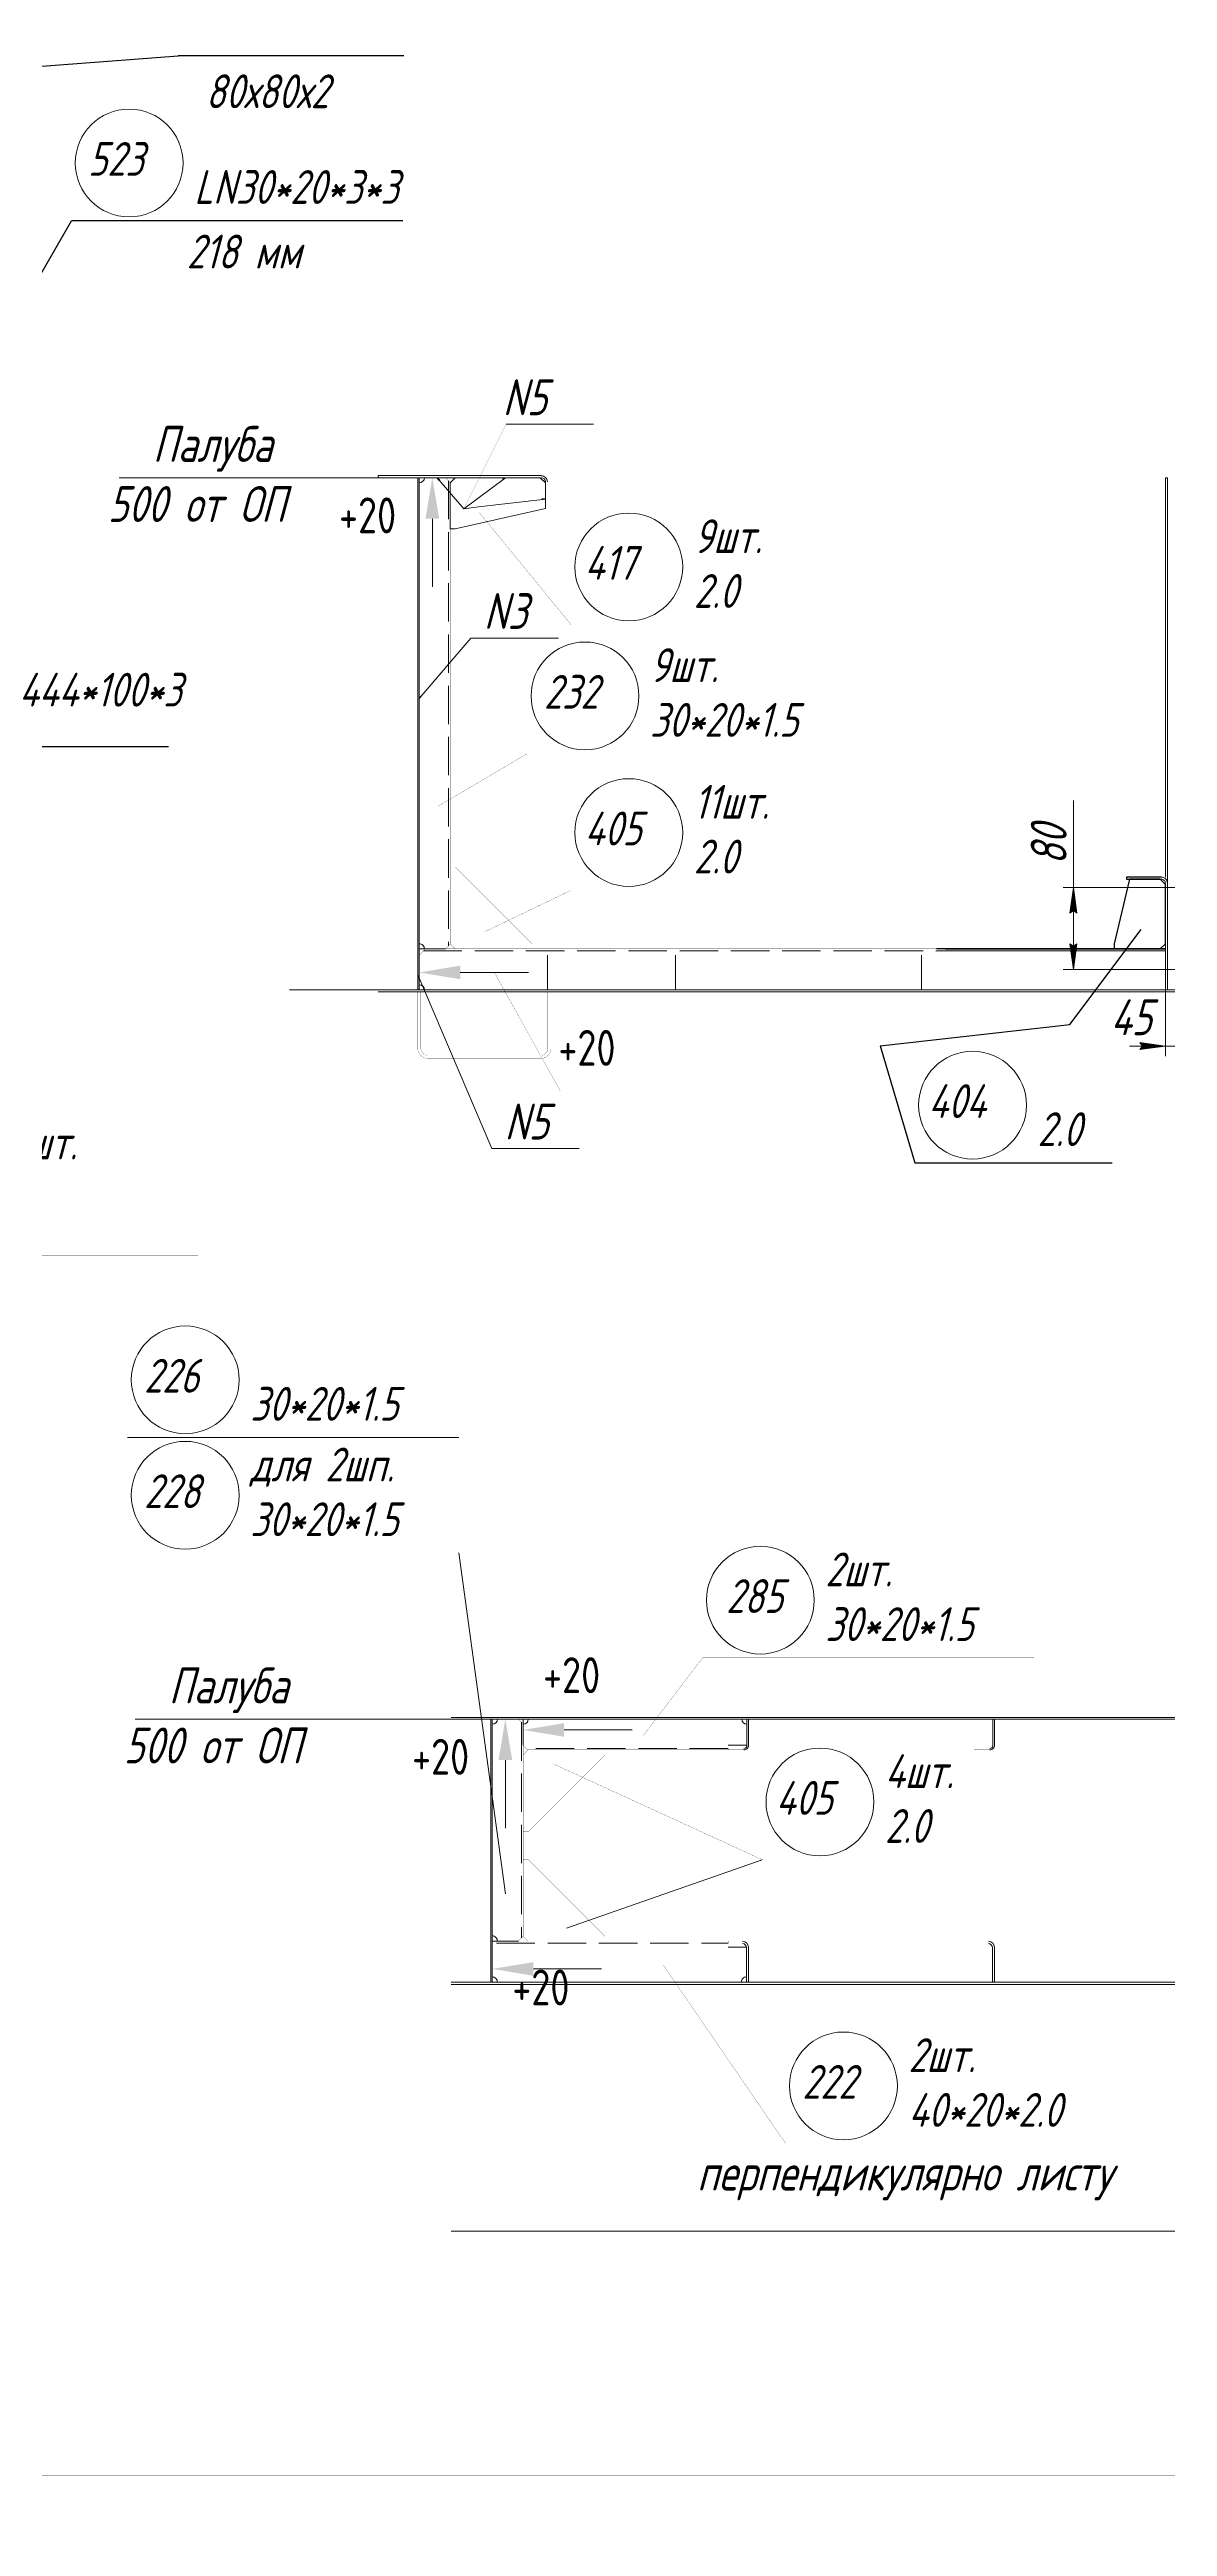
# Model space of a CAD drawing. Header units: millimetres. Extents: x 77380 to 135900, y -10260 to 17301.
# Drawn here: x 116027 to 117118, y -1866 to 552 of the extents above; entities that cross this region are included whole.
import ezdxf

# ---------------------------------------------------------------- set-up
doc = ezdxf.new("R2010")
doc.units = ezdxf.units.MM
for name, pattern in [('K5LT32768', [0]), ('K5LT32769', [50, 37.5, -12.5]), ('K5LT32770', [0]), ('K5LT32772', [0]), ('K5LT32773', [50, 37.5, -12.5]), ('K5LT32780', [0]), ('K5LT32784', [850.2, 600, -125, 0.2, -125]), ('K5LT32789', [340.2, 240, -50, 0.2, -50]), ('K5LT32790', [0]), ('K5LT32831', [0]), ('K5LT32835', [0]), ('K5LT_THIN', [0]), ('K5LT_THIN_INCLUDED_TO_HATCHING', [0])]:
    doc.linetypes.add(name, pattern=pattern)
doc.styles.add('KDIMTEXTSTYLE', font='GOST_AU.SHX', dxfattribs={"width": 0.96, "oblique": 15, "height": 5})
doc.styles.add('KTEXTSTYLE', font='GOST_AU.SHX', dxfattribs={"width": 0.96, "height": 5})

# ---------------------------------------------------------------- blocks, each defined once
blk = doc.blocks.new('U65')
blk.add_hatch(color=7).paths.add_polyline_path([(115866.3, 13839.3), (115879.7, 13839.3), (115873, 13879.3)])
at = {"color": 7, "linetype": 'K5LT32831', "lineweight": 9}
blk.add_line((115873, 13839.3), (115873, 13772.8), dxfattribs=at)
blk = doc.blocks.new('U66')
blk.add_hatch(color=7).paths.add_polyline_path([(115930.3, 13862.1), (115930.3, 13875.4), (115890.3, 13868.8)])
at = {"color": 7, "linetype": 'K5LT32831', "lineweight": 9}
blk.add_line((115930.3, 13868.8), (115996.8, 13868.8), dxfattribs=at)
blk = doc.blocks.new('U67')
blk.add_hatch(color=7).paths.add_polyline_path([(115900.3, 13628.8), (115900.3, 13642.1), (115860.3, 13635.5)])
at = {"color": 7, "linetype": 'K5LT32831', "lineweight": 9}
blk.add_line((115900.3, 13635.5), (115966.8, 13635.5), dxfattribs=at)
blk = doc.blocks.new('U102')
at = {"color": 7, "linetype": 'K5LT32780', "const_width": 0.18}
for points in [[(110125.3, 12764.4), (118535.3, 12764.4), (118535.3, 18704.4), (110125.3, 18704.4)], [(110325.3, 12814.4), (118485.3, 12814.4), (118485.3, 18654.4), (110325.3, 18654.4)]]:
    blk.add_lwpolyline(points, close=True, dxfattribs=at)
blk = doc.blocks.new('U94')
blk.add_hatch(color=7).paths.add_polyline_path([(124475.2, 18180.4), (124488.6, 18180.4), (124481.9, 18220.4)])
at = {"color": 7, "linetype": 'K5LT32831', "lineweight": 9}
blk.add_line((124481.9, 18180.4), (124481.9, 18113.9), dxfattribs=at)
blk = doc.blocks.new('U95')
blk.add_hatch(color=7).paths.add_polyline_path([(124509.2, 17730.8), (124509.2, 17744.1), (124469.2, 17737.4)])
at = {"color": 7, "linetype": 'K5LT32831', "lineweight": 9}
blk.add_line((124509.2, 17737.4), (124575.7, 17737.4), dxfattribs=at)
blk = doc.blocks.new('U119')
at = {"color": 7, "linetype": 'K5LT_THIN', "lineweight": 18}
for p, q in [((124519.6, 18063.9), (124469.2, 18004.8)), ((124469.2, 18004.8), (124471.8, 18007.8))]:
    blk.add_line(p, q, dxfattribs=at)
at = {"color": 7, "linetype": 'K5LT32835', "lineweight": 18}
for p, q in [((124469.2, 18004.9), (124469.2, 18004.9)), ((124469.2, 18004.9), (124469.3, 18004.9)), ((124469.2, 18004.8), (124469.2, 18004.8)), ((124469.2, 18004.8), (124469.2, 18004.8)), ((124469.3, 18005.1), (124469.4, 18005)), ((124469.3, 18005.1), (124469.4, 18005.1)), ((124469.3, 18005), (124469.4, 18005.1)), ((124469.3, 18005), (124469.3, 18004.9)), ((124469.3, 18005), (124469.3, 18005)), ((124469.4, 18005.3), (124469.6, 18005.3)), ((124469.4, 18005.2), (124469.6, 18005.3)), ((124469.4, 18005.2), (124469.4, 18005.1)), ((124469.4, 18005.2), (124469.5, 18005.2)), ((124469.5, 18005.4), (124469.7, 18005.5)), ((124469.5, 18005.4), (124469.5, 18005.2)), ((124469.5, 18005.4), (124469.7, 18005.4)), ((124469.5, 18005.3), (124469.5, 18005.1)), ((124469.6, 18005.6), (124469.9, 18005.7)), ((124469.6, 18005.6), (124469.6, 18005.4)), ((124469.6, 18005.6), (124469.9, 18005.6)), ((124469.6, 18005.5), (124469.6, 18005.3)), ((124469.6, 18005.5), (124469.8, 18005.5)), ((124469.7, 18005.8), (124470.1, 18005.9)), ((124469.7, 18005.8), (124469.8, 18005.5)), ((124469.7, 18005.8), (124470, 18005.8)), ((124469.7, 18005.7), (124469.7, 18005.4)), ((124469.7, 18005.7), (124470, 18005.7)), ((124469.8, 18006), (124469.9, 18005.6)), ((124469.8, 18006), (124470.2, 18006)), ((124469.8, 18005.9), (124469.8, 18005.6)), ((124469.8, 18005.9), (124470.1, 18005.9)), ((124469.9, 18006.2), (124470.4, 18006.2)), ((124469.9, 18006.1), (124469.9, 18005.7)), ((124469.9, 18006.1), (124470.3, 18006.1)), ((124469.9, 18006), (124470.3, 18006.1)), ((124470, 18006.4), (124470.5, 18006.4)), ((124470, 18006.3), (124470.1, 18005.8)), ((124470, 18006.3), (124470.5, 18006.3)), ((124470, 18006.2), (124470.4, 18006.3)), ((124470, 18006.2), (124470, 18005.8)), ((124470.1, 18006.5), (124470.7, 18006.6)), ((124470.1, 18006.5), (124470.2, 18006)), ((124470.1, 18006.4), (124470.6, 18006.5)), ((124470.1, 18006.4), (124470.1, 18005.9)), ((124470.2, 18006.7), (124470.8, 18006.8)), ((124470.2, 18006.7), (124470.3, 18006.1)), ((124470.2, 18006.6), (124470.8, 18006.7)), ((124470.2, 18006.6), (124470.2, 18006)), ((124470.2, 18006.6), (124470.7, 18006.6)), ((124470.3, 18006.9), (124471, 18007)), ((124470.3, 18006.9), (124470.4, 18006.2)), ((124470.3, 18006.8), (124471, 18006.9)), ((124470.3, 18006.8), (124470.3, 18006.2)), ((124470.3, 18006.8), (124470.9, 18006.8)), ((124470.4, 18007), (124471.1, 18007.1)), ((124470.4, 18007), (124470.5, 18006.3)), ((124470.4, 18007), (124471.1, 18007)), ((124470.5, 18007.2), (124470.9, 18007.3)), ((124470.5, 18007.2), (124470.6, 18006.4)), ((124470.5, 18007.2), (124470.9, 18007.2)), ((124470.5, 18007.1), (124471, 18007.2)), ((124470.5, 18007.1), (124470.5, 18006.4)), ((124470.6, 18007.4), (124470.7, 18006.6)), ((124470.6, 18007.4), (124470.7, 18007.4)), ((124470.6, 18007.4), (124470.7, 18007.4)), ((124470.6, 18007.3), (124470.6, 18006.5)), ((124470.6, 18007.3), (124470.8, 18007.3)), ((124470.7, 18007.4), (124470.8, 18006.7)), ((124470.8, 18007.4), (124470.8, 18006.7)), ((124470.8, 18007.3), (124470.9, 18006.8)), ((124470.9, 18007.2), (124470.9, 18006.9)), ((124471, 18007.2), (124471, 18006.9)), ((124471, 18007.1), (124471, 18007)), ((124471.1, 18007.1), (124471.1, 18007.1))]:
    blk.add_line(p, q, dxfattribs=at)
at = {"color": 7, "linetype": 'K5LT32835', "const_width": 0.18}
blk.add_lwpolyline([(124471.1, 18007.1), (124469.2, 18004.8), (124470.6, 18007.5)], close=True, dxfattribs=at)
blk = doc.blocks.new('U123')
at = {"color": 7, "linetype": 'K5LT_THIN', "lineweight": 18}
for p, q in [((124467.7, 17735), (124469.2, 17731.3)), ((124539.9, 17565.4), (124467.7, 17735))]:
    blk.add_line(p, q, dxfattribs=at)
at = {"color": 7, "linetype": 'K5LT32835', "lineweight": 18}
for p, q in [((124467.7, 17734.8), (124467.7, 17734.9)), ((124467.7, 17734.9), (124467.7, 17734.9)), ((124467.7, 17734.9), (124467.7, 17734.9)), ((124467.8, 17734.7), (124467.7, 17734.8)), ((124467.7, 17734.8), (124467.7, 17734.8)), ((124467.8, 17734.8), (124467.8, 17734.7)), ((124467.9, 17734.7), (124467.8, 17734.7)), ((124467.9, 17734.7), (124467.8, 17734.6)), ((124467.8, 17734.7), (124467.8, 17734.6)), ((124467.9, 17734.6), (124467.8, 17734.6)), ((124468, 17734.5), (124467.8, 17734.5)), ((124467.9, 17734.6), (124467.9, 17734.5)), ((124468, 17734.5), (124467.9, 17734.3)), ((124468, 17734.5), (124467.9, 17734.4)), ((124468.1, 17734.3), (124467.9, 17734.4)), ((124468.1, 17734.4), (124467.9, 17734.4)), ((124468.2, 17734.2), (124467.9, 17734.3)), ((124468, 17734.4), (124468, 17734.2)), ((124468.1, 17734.3), (124468, 17734.1)), ((124468.1, 17734.3), (124468, 17734.2)), ((124468.3, 17734.1), (124468, 17734.2)), ((124468.3, 17734), (124468, 17734.1)), ((124468.2, 17734.2), (124468.1, 17733.9)), ((124468.2, 17734.2), (124468.1, 17734)), ((124468.3, 17734.1), (124468.1, 17733.8)), ((124468.4, 17733.9), (124468.1, 17734)), ((124468.5, 17733.7), (124468.1, 17733.9)), ((124468.5, 17733.8), (124468.1, 17733.9)), ((124468.3, 17734), (124468.2, 17733.7)), ((124468.3, 17734), (124468.2, 17733.7)), ((124468.6, 17733.6), (124468.2, 17733.8)), ((124468.6, 17733.5), (124468.2, 17733.7)), ((124468.7, 17733.4), (124468.2, 17733.6)), ((124468.4, 17733.9), (124468.3, 17733.6)), ((124468.5, 17733.8), (124468.3, 17733.4)), ((124468.4, 17733.8), (124468.3, 17733.5)), ((124468.8, 17733.2), (124468.3, 17733.5)), ((124468.8, 17733.3), (124468.3, 17733.5)), ((124468.9, 17733.1), (124468.3, 17733.4)), ((124468.6, 17733.7), (124468.4, 17733.2)), ((124468.5, 17733.7), (124468.4, 17733.3)), ((124468.6, 17733.6), (124468.4, 17733.2)), ((124469, 17733), (124468.4, 17733.3)), ((124469, 17732.9), (124468.4, 17733.2)), ((124469.1, 17732.9), (124468.4, 17733.1)), ((124468.7, 17733.5), (124468.5, 17733)), ((124468.6, 17733.5), (124468.5, 17733.1)), ((124468.7, 17733.4), (124468.5, 17732.9)), ((124469.2, 17732.7), (124468.5, 17733)), ((124469.2, 17732.8), (124468.5, 17733)), ((124469.3, 17732.6), (124468.5, 17732.9)), ((124468.8, 17733.3), (124468.6, 17732.7)), ((124468.8, 17733.3), (124468.6, 17732.8)), ((124468.9, 17733.2), (124468.6, 17732.7)), ((124469.4, 17732.5), (124468.6, 17732.8)), ((124469.3, 17732.4), (124468.6, 17732.7)), ((124468.9, 17733.1), (124468.7, 17732.5)), ((124468.9, 17733.1), (124468.7, 17732.6)), ((124469, 17733), (124468.7, 17732.4)), ((124469.2, 17732.4), (124468.7, 17732.6)), ((124469.1, 17732.3), (124468.7, 17732.5)), ((124469.2, 17732.4), (124468.7, 17732.5)), ((124469, 17733), (124468.8, 17732.3)), ((124469.1, 17732.9), (124468.8, 17732.3)), ((124469, 17732.3), (124468.8, 17732.4)), ((124468.9, 17732.2), (124468.8, 17732.3)), ((124468.8, 17732.2), (124468.8, 17732.2)), ((124469.1, 17732.8), (124468.9, 17732.2)), ((124469.2, 17732.8), (124469, 17732.3)), ((124469.2, 17732.7), (124469, 17732.3)), ((124469.2, 17732.6), (124469.1, 17732.3)), ((124469.3, 17732.6), (124469.2, 17732.4)), ((124469.3, 17732.5), (124469.3, 17732.4)), ((124469.4, 17732.5), (124469.4, 17732.4))]:
    blk.add_line(p, q, dxfattribs=at)
at = {"color": 7, "linetype": 'K5LT32835', "const_width": 0.18}
blk.add_lwpolyline([(124468.8, 17732.2), (124467.7, 17735), (124469.4, 17732.4)], close=True, dxfattribs=at)
blk = doc.blocks.new('U125')
at = {"color": 7, "linetype": 'K5LT32835', "lineweight": 18}
for p, q in [((124486.5, 18220.4), (124486.5, 18220.4)), ((124486.5, 18220.4), (124486.5, 18220.4)), ((124486.6, 18220.3), (124486.5, 18220.3)), ((124486.6, 18220.4), (124486.6, 18220.3)), ((124486.7, 18220.3), (124486.6, 18220.3)), ((124486.6, 18220.3), (124486.6, 18220.2)), ((124486.7, 18220.3), (124486.7, 18220.2)), ((124486.8, 18220.2), (124486.7, 18220.2)), ((124486.8, 18220.2), (124486.7, 18220.1)), ((124486.9, 18220.1), (124486.7, 18220.1)), ((124486.8, 18220.2), (124486.8, 18220)), ((124486.9, 18220.1), (124486.8, 18220.1)), ((124487, 18220), (124486.8, 18220)), ((124486.9, 18220.1), (124486.9, 18219.9)), ((124486.9, 18220.1), (124486.9, 18220)), ((124487.1, 18219.9), (124486.9, 18219.9)), ((124487.1, 18220), (124487, 18219.8)), ((124487, 18220), (124487, 18219.8)), ((124487.2, 18219.9), (124487, 18219.9)), ((124487.3, 18219.8), (124487, 18219.8)), ((124487.1, 18219.9), (124487.1, 18219.7)), ((124487.5, 18219.6), (124487.1, 18219.7)), ((124487.4, 18219.7), (124487.1, 18219.7)), ((124487.2, 18219.9), (124487.2, 18219.6)), ((124487.2, 18219.8), (124487.2, 18219.6)), ((124487.6, 18219.6), (124487.2, 18219.6)), ((124487.7, 18219.5), (124487.2, 18219.5)), ((124487.3, 18219.8), (124487.3, 18219.5)), ((124487.4, 18219.7), (124487.3, 18219.4)), ((124487.8, 18219.4), (124487.3, 18219.5)), ((124487.4, 18219.7), (124487.4, 18219.4)), ((124487.9, 18219.4), (124487.4, 18219.4)), ((124487.9, 18219.3), (124487.4, 18219.3)), ((124487.5, 18219.7), (124487.5, 18219.3)), ((124487.5, 18219.6), (124487.5, 18219.2)), ((124488, 18219.2), (124487.5, 18219.3)), ((124488.1, 18219.2), (124487.5, 18219.2)), ((124487.6, 18219.6), (124487.6, 18219.2)), ((124487.7, 18219.5), (124487.6, 18219.1)), ((124488.2, 18219.1), (124487.6, 18219.1)), ((124487.7, 18219.5), (124487.7, 18219)), ((124487.8, 18219.4), (124487.7, 18219)), ((124488.3, 18219), (124487.7, 18219.1)), ((124488.4, 18218.9), (124487.7, 18219)), ((124487.8, 18219.4), (124487.8, 18218.9)), ((124488.6, 18218.8), (124487.8, 18218.9)), ((124488.5, 18218.9), (124487.8, 18218.9)), ((124488, 18219.3), (124487.9, 18218.7)), ((124487.9, 18219.3), (124487.9, 18218.8)), ((124488.7, 18218.7), (124487.9, 18218.8)), ((124488.1, 18219.2), (124488, 18218.6)), ((124488, 18219.2), (124488, 18218.7)), ((124488.8, 18218.6), (124488, 18218.7)), ((124488.8, 18218.7), (124488, 18218.7)), ((124488.1, 18219.1), (124488.1, 18218.5)), ((124488.8, 18218.5), (124488.1, 18218.6)), ((124488.8, 18218.5), (124488.1, 18218.5)), ((124488.2, 18219.1), (124488.2, 18218.5)), ((124488.3, 18219), (124488.2, 18218.4)), ((124488.6, 18218.4), (124488.2, 18218.4)), ((124488.7, 18218.4), (124488.2, 18218.4)), ((124488.3, 18219), (124488.3, 18218.3)), ((124488.4, 18218.9), (124488.3, 18218.3)), ((124488.6, 18218.3), (124488.3, 18218.3)), ((124488.4, 18218.9), (124488.4, 18218.2)), ((124488.4, 18218.2), (124488.4, 18218.2)), ((124488.5, 18218.2), (124488.4, 18218.2)), ((124488.5, 18218.9), (124488.5, 18218.2)), ((124488.6, 18218.8), (124488.5, 18218.3)), ((124488.6, 18218.8), (124488.6, 18218.3)), ((124488.7, 18218.7), (124488.7, 18218.4)), ((124488.7, 18218.7), (124488.7, 18218.4)), ((124488.8, 18218.6), (124488.8, 18218.5)), ((124488.9, 18218.6), (124488.9, 18218.6))]:
    blk.add_line(p, q, dxfattribs=at)
at = {"color": 7, "linetype": 'K5LT_THIN', "lineweight": 18}
for p, q in [((124486.5, 18220.4), (124489.1, 18217.4)), ((124512.7, 18190.2), (124486.5, 18220.4))]:
    blk.add_line(p, q, dxfattribs=at)
at = {"color": 7, "linetype": 'K5LT32835', "const_width": 0.18}
blk.add_lwpolyline([(124488.4, 18218.2), (124486.5, 18220.4), (124488.9, 18218.6)], close=True, dxfattribs=at)
blk = doc.blocks.new('U185')
at = {"color": 7, "linetype": 'K5LT_THIN', "lineweight": 18}
for p, q in [((124526.9, 18191.9), (124592.2, 18199.6)), ((124592.2, 18199.6), (124588.3, 18199.2))]:
    blk.add_line(p, q, dxfattribs=at)
at = {"color": 7, "linetype": 'K5LT32835', "lineweight": 18}
for p, q in [((124589.2, 18199.9), (124589.9, 18199.3)), ((124589.2, 18199.9), (124589.2, 18199.9)), ((124589.3, 18199.9), (124589.2, 18199.8)), ((124589.3, 18199.9), (124589.2, 18199.7)), ((124589.2, 18199.8), (124589.8, 18199.3)), ((124589.4, 18199.8), (124589.2, 18199.6)), ((124589.5, 18199.8), (124589.2, 18199.5)), ((124589.6, 18199.8), (124589.2, 18199.4)), ((124589.6, 18199.8), (124589.2, 18199.3)), ((124589.2, 18199.7), (124589.7, 18199.3)), ((124589.2, 18199.6), (124589.6, 18199.3)), ((124589.2, 18199.5), (124589.5, 18199.3)), ((124589.2, 18199.4), (124589.3, 18199.3)), ((124589.2, 18199.4), (124589.4, 18199.3)), ((124589.3, 18199.9), (124590, 18199.4)), ((124589.7, 18199.8), (124589.3, 18199.3)), ((124589.3, 18199.3), (124589.3, 18199.3)), ((124589.4, 18199.8), (124590.1, 18199.4)), ((124589.8, 18199.8), (124589.4, 18199.3)), ((124589.9, 18199.8), (124589.5, 18199.3)), ((124589.6, 18199.8), (124590.1, 18199.4)), ((124590, 18199.8), (124589.6, 18199.3)), ((124589.7, 18199.8), (124590.2, 18199.4)), ((124590, 18199.8), (124589.7, 18199.3)), ((124590.1, 18199.8), (124589.7, 18199.3)), ((124589.8, 18199.8), (124590.3, 18199.4)), ((124590.2, 18199.8), (124589.8, 18199.3)), ((124589.9, 18199.8), (124590.4, 18199.4)), ((124590.3, 18199.8), (124589.9, 18199.3)), ((124590, 18199.8), (124590.5, 18199.4)), ((124590.3, 18199.8), (124590, 18199.4)), ((124590.1, 18199.8), (124590.6, 18199.4)), ((124590.4, 18199.8), (124590.1, 18199.4)), ((124590.2, 18199.8), (124590.7, 18199.4)), ((124590.5, 18199.8), (124590.2, 18199.4)), ((124590.6, 18199.8), (124590.3, 18199.4)), ((124590.4, 18199.8), (124590.8, 18199.4)), ((124590.6, 18199.7), (124590.4, 18199.4)), ((124590.5, 18199.8), (124590.9, 18199.5)), ((124590.7, 18199.7), (124590.5, 18199.4)), ((124590.8, 18199.7), (124590.5, 18199.4)), ((124590.6, 18199.8), (124590.9, 18199.5)), ((124590.9, 18199.7), (124590.6, 18199.4)), ((124590.7, 18199.7), (124591, 18199.5)), ((124590.9, 18199.7), (124590.7, 18199.4)), ((124590.8, 18199.7), (124591.1, 18199.5)), ((124591, 18199.7), (124590.8, 18199.5)), ((124590.9, 18199.7), (124591.2, 18199.5)), ((124591.1, 18199.7), (124590.9, 18199.5)), ((124591, 18199.7), (124591.3, 18199.5)), ((124591.2, 18199.7), (124591, 18199.5)), ((124591.2, 18199.7), (124591.1, 18199.5)), ((124591.2, 18199.7), (124591.4, 18199.5)), ((124591.3, 18199.7), (124591.2, 18199.5)), ((124591.3, 18199.7), (124591.5, 18199.5)), ((124591.4, 18199.7), (124591.3, 18199.5)), ((124591.5, 18199.7), (124591.3, 18199.5)), ((124591.4, 18199.7), (124591.6, 18199.5)), ((124591.6, 18199.7), (124591.4, 18199.5)), ((124591.5, 18199.7), (124591.7, 18199.6)), ((124591.6, 18199.7), (124591.5, 18199.5)), ((124591.6, 18199.7), (124591.7, 18199.6)), ((124591.7, 18199.7), (124591.6, 18199.5)), ((124591.7, 18199.7), (124591.8, 18199.6)), ((124591.8, 18199.7), (124591.7, 18199.6)), ((124591.8, 18199.7), (124591.9, 18199.6)), ((124591.9, 18199.7), (124591.8, 18199.6)), ((124591.9, 18199.6), (124591.9, 18199.6)), ((124592, 18199.6), (124592, 18199.6)), ((124592, 18199.6), (124592, 18199.6)), ((124592.1, 18199.6), (124592.1, 18199.6)), ((124592.1, 18199.6), (124592.1, 18199.6)), ((124592.2, 18199.6), (124592.1, 18199.6)), ((124592.2, 18199.6), (124592.2, 18199.6))]:
    blk.add_line(p, q, dxfattribs=at)
at = {"color": 7, "linetype": 'K5LT32835', "const_width": 0.18}
blk.add_lwpolyline([(124589.3, 18199.3), (124592.2, 18199.6), (124589.2, 18199.9)], close=True, dxfattribs=at)
blk = doc.blocks.new('U186')
at = {"color": 7, "linetype": 'K5LT_THIN', "lineweight": 18}
for p, q in [((124512.7, 18190.2), (124553.4, 18220.4)), ((124553.4, 18220.4), (124550.2, 18218.1))]:
    blk.add_line(p, q, dxfattribs=at)
at = {"color": 7, "linetype": 'K5LT32835', "lineweight": 18}
for p, q in [((124550.6, 18219.1), (124550.6, 18219.1)), ((124550.7, 18219.2), (124551.5, 18219)), ((124550.7, 18219.2), (124550.7, 18219.1)), ((124550.8, 18219.2), (124550.7, 18219)), ((124550.7, 18219.1), (124551.4, 18219)), ((124550.7, 18219), (124551.3, 18218.9)), ((124550.9, 18219.3), (124550.8, 18218.8)), ((124550.8, 18219.2), (124551.6, 18219.1)), ((124550.8, 18219.2), (124550.8, 18218.9)), ((124550.8, 18218.9), (124551.2, 18218.8)), ((124550.8, 18218.9), (124551.3, 18218.9)), ((124551, 18219.3), (124550.9, 18218.8)), ((124550.9, 18219.2), (124551.6, 18219.1)), ((124550.9, 18218.8), (124551.1, 18218.8)), ((124550.9, 18218.7), (124551.1, 18218.7)), ((124551.1, 18219.4), (124551, 18218.7)), ((124551, 18219.3), (124551.7, 18219.2)), ((124551.1, 18219.3), (124551, 18218.7)), ((124551, 18218.7), (124551, 18218.7)), ((124551.2, 18219.4), (124551.1, 18218.7)), ((124551.1, 18219.3), (124551.8, 18219.2)), ((124551.3, 18219.5), (124551.2, 18218.8)), ((124551.2, 18219.4), (124551.8, 18219.3)), ((124551.3, 18219.4), (124551.2, 18218.8)), ((124551.4, 18219.5), (124551.3, 18218.9)), ((124551.3, 18219.4), (124551.9, 18219.4)), ((124551.4, 18219.5), (124552, 18219.4)), ((124551.5, 18219.5), (124551.4, 18218.9)), ((124551.5, 18219.6), (124551.5, 18219)), ((124551.6, 18219.6), (124551.5, 18219.1)), ((124551.5, 18219.5), (124552.1, 18219.5)), ((124551.6, 18219.6), (124552.1, 18219.5)), ((124551.7, 18219.6), (124551.6, 18219.1)), ((124551.7, 18219.7), (124551.7, 18219.2)), ((124551.8, 18219.7), (124551.7, 18219.2)), ((124551.7, 18219.6), (124552.2, 18219.6)), ((124551.8, 18219.7), (124552.3, 18219.6)), ((124551.9, 18219.7), (124551.8, 18219.3)), ((124551.9, 18219.8), (124551.9, 18219.3)), ((124551.9, 18219.7), (124552.4, 18219.7)), ((124552, 18219.8), (124552.4, 18219.7)), ((124552, 18219.8), (124552, 18219.4)), ((124552.1, 18219.8), (124552, 18219.4)), ((124552.2, 18219.9), (124552.1, 18219.5)), ((124552.1, 18219.8), (124552.5, 18219.8)), ((124552.2, 18219.9), (124552.6, 18219.8)), ((124552.2, 18219.9), (124552.2, 18219.5)), ((124552.3, 18219.9), (124552.2, 18219.6)), ((124552.4, 18220), (124552.3, 18219.6)), ((124552.3, 18219.9), (124552.6, 18219.9)), ((124552.4, 18220), (124552.7, 18219.9)), ((124552.4, 18220), (124552.4, 18219.7)), ((124552.6, 18220.1), (124552.5, 18219.8)), ((124552.5, 18220), (124552.8, 18220)), ((124552.5, 18220), (124552.5, 18219.8)), ((124552.6, 18220.1), (124552.9, 18220)), ((124552.6, 18220.1), (124552.6, 18219.9)), ((124552.8, 18220.2), (124552.7, 18220)), ((124552.7, 18220.1), (124552.9, 18220.1)), ((124552.7, 18220.1), (124552.7, 18219.9)), ((124552.8, 18220.2), (124553, 18220.2)), ((124552.8, 18220.2), (124552.8, 18220)), ((124552.9, 18220.2), (124553.1, 18220.2)), ((124552.9, 18220.2), (124552.9, 18220.1)), ((124553, 18220.3), (124553.1, 18220.3)), ((124553.1, 18220.3), (124553, 18220.2)), ((124553, 18220.2), (124553, 18220.1)), ((124553.1, 18220.3), (124553.2, 18220.3)), ((124553.1, 18220.3), (124553.1, 18220.2)), ((124553.2, 18220.4), (124553.3, 18220.4)), ((124553.2, 18220.3), (124553.2, 18220.3)), ((124553.3, 18220.4), (124553.3, 18220.3)), ((124553.3, 18220.4), (124553.3, 18220.4)), ((124553.4, 18220.4), (124553.4, 18220.4))]:
    blk.add_line(p, q, dxfattribs=at)
at = {"color": 7, "linetype": 'K5LT32835', "const_width": 0.18}
blk.add_lwpolyline([(124551, 18218.7), (124553.4, 18220.4), (124550.6, 18219.1)], close=True, dxfattribs=at)
blk = doc.blocks.new('U187')
at = {"color": 7, "linetype": 'K5LT32835', "lineweight": 18}
for p, q in [((124486.5, 18220.4), (124486.5, 18220.4)), ((124486.5, 18220.4), (124486.5, 18220.4)), ((124486.5, 18220.3), (124486.5, 18220.3)), ((124486.5, 18220.3), (124486.6, 18220.3)), ((124486.6, 18220.2), (124486.6, 18220.3)), ((124486.6, 18220.2), (124486.7, 18220.2)), ((124486.6, 18220.2), (124486.6, 18220.2)), ((124486.6, 18220.1), (124486.7, 18220.1)), ((124486.7, 18220.1), (124486.7, 18220.2)), ((124486.7, 18220), (124486.7, 18220.1)), ((124486.7, 18220), (124486.9, 18220)), ((124486.7, 18220), (124486.8, 18220)), ((124486.8, 18219.9), (124486.8, 18220.1)), ((124486.8, 18219.8), (124486.8, 18220)), ((124486.8, 18219.9), (124487, 18219.8)), ((124486.8, 18219.9), (124486.9, 18219.9)), ((124486.8, 18219.8), (124487, 18219.8)), ((124486.9, 18219.6), (124487, 18219.9)), ((124486.9, 18219.7), (124486.9, 18219.9)), ((124486.9, 18219.7), (124487.2, 18219.6)), ((124486.9, 18219.7), (124487.1, 18219.7)), ((124486.9, 18219.6), (124487.2, 18219.6)), ((124487, 18219.5), (124487, 18219.8)), ((124487, 18219.4), (124487.1, 18219.7)), ((124487, 18219.5), (124487.3, 18219.4)), ((124487, 18219.5), (124487.3, 18219.5)), ((124487.1, 18219.3), (124487.1, 18219.7)), ((124487.1, 18219.4), (124487.4, 18219.4)), ((124487.1, 18219.3), (124487.5, 18219.2)), ((124487.1, 18219.3), (124487.5, 18219.3)), ((124487.2, 18219.2), (124487.2, 18219.6)), ((124487.2, 18219.1), (124487.2, 18219.5)), ((124487.2, 18219.2), (124487.6, 18219.2)), ((124487.2, 18219.1), (124487.7, 18219)), ((124487.2, 18219.1), (124487.6, 18219.1)), ((124487.3, 18219), (124487.3, 18219.5)), ((124487.3, 18218.9), (124487.4, 18219.4)), ((124487.3, 18219), (124487.7, 18219)), ((124487.3, 18218.9), (124487.8, 18218.9)), ((124487.4, 18218.7), (124487.5, 18219.3)), ((124487.4, 18218.8), (124487.4, 18219.3)), ((124487.4, 18218.9), (124487.9, 18218.8)), ((124487.4, 18218.8), (124487.9, 18218.7)), ((124487.4, 18218.7), (124488, 18218.7)), ((124487.5, 18218.6), (124487.5, 18219.2)), ((124487.5, 18218.7), (124488, 18218.6)), ((124487.5, 18218.6), (124488.1, 18218.5)), ((124487.5, 18218.5), (124488.2, 18218.5)), ((124487.6, 18218.4), (124487.7, 18219.1)), ((124487.6, 18218.5), (124487.6, 18219.1)), ((124487.6, 18218.5), (124488.2, 18218.4)), ((124487.6, 18218.4), (124488.3, 18218.3)), ((124487.7, 18218.3), (124487.7, 18219)), ((124487.7, 18218.2), (124487.8, 18218.9)), ((124487.7, 18218.3), (124488.4, 18218.2)), ((124487.7, 18218.3), (124488.3, 18218.3)), ((124487.7, 18218.2), (124488.4, 18218.1)), ((124487.8, 18218.1), (124487.8, 18218.9)), ((124487.8, 18218), (124487.9, 18218.8)), ((124487.8, 18218.1), (124488.2, 18218)), ((124487.8, 18218.1), (124488.3, 18218.1)), ((124487.8, 18218), (124488.2, 18218)), ((124487.9, 18217.8), (124488, 18218.7)), ((124487.9, 18217.9), (124488, 18218.7)), ((124487.9, 18217.9), (124488, 18217.8)), ((124487.9, 18217.9), (124488.1, 18217.9)), ((124488, 18217.8), (124488.1, 18218.6)), ((124488, 18217.8), (124488, 18217.8)), ((124488.1, 18217.9), (124488.1, 18218.5)), ((124488.1, 18217.9), (124488.2, 18218.4)), ((124488.2, 18218), (124488.2, 18218.4)), ((124488.3, 18218.1), (124488.3, 18218.3)), ((124488.4, 18218.2), (124488.4, 18218.2)), ((124488.4, 18218.1), (124488.4, 18218.2))]:
    blk.add_line(p, q, dxfattribs=at)
at = {"color": 7, "linetype": 'K5LT_THIN', "lineweight": 18}
for p, q in [((124486.5, 18220.4), (124489.1, 18217.4)), ((124512.7, 18190.2), (124486.5, 18220.4))]:
    blk.add_line(p, q, dxfattribs=at)
at = {"color": 7, "linetype": 'K5LT32835', "const_width": 0.18}
blk.add_lwpolyline([(124488.4, 18218.2), (124486.5, 18220.4), (124488, 18217.8)], close=True, dxfattribs=at)

msp = doc.modelspace()

# ---------------------------------------------------------------- hatches: boundary and pattern name
for points in [[(117029.59, -290.547), (117026.299, -265.547), (117023.007, -290.547), (117026.299, -288.047)], [(117026.299, -345.547), (117029.59, -320.547), (117026.299, -323.047), (117023.007, -320.547)], [(117116.123, -420.392), (117091.123, -417.101), (117093.623, -420.392), (117091.123, -423.683)]]:
    msp.add_hatch(color=7).paths.add_polyline_path(points)

# ---------------------------------------------------------------- linework, layer by layer
at = {"color": 1}
msp.add_line((116011.494, 535.529), (116152.835, 546.398), dxfattribs=at)
at = {"color": 1, "linetype": 'K5LT32772', "true_color": 0xff0000}
for p, q in [((116373.154, 546.398), (116152.835, 546.398)), ((116371.925, 385.332), (116048.698, 385.332)), ((116143.574, -128.264), (115864.152, -128.264)), ((116837.926, -420.265), (116871.577, -534.516)), ((116871.577, -534.516), (117064.291, -534.516))]:
    msp.add_line(p, q, dxfattribs=at)
msp.add_line((116017.409, 330.9), (116048.698, 385.332))
at = {"color": 7, "linetype": 'K5LT32780', "lineweight": 18}
for p, q in [((116472.819, 186.585), (116558.137, 186.585)), ((116095.389, 134.454), (116348.124, 134.454)), ((116438.537, -22.131), (116523.855, -22.131)), ((116458.872, -520.544), (116544.19, -520.544)), ((116110.992, -1077.549), (116419.365, -1077.549))]:
    msp.add_line(p, q, dxfattribs=at)
at = {"color": 3, "linetype": 'K5LT32768', "lineweight": 18, "true_color": 0x00ff00}
for p, q in [((116507.124, 136.453), (116348.124, 136.453)), ((116507.124, 134.453), (116348.124, 134.453)), ((116386.624, -365.547), (116386.624, 134.453)), ((116388.124, 134.453), (116413.624, 134.453)), ((116388.124, -325.546), (116388.124, 134.453)), ((116388.124, -365.547), (116388.124, 134.453)), ((116388.124, 134.453), (116413.624, 134.453)), ((117116.123, -365.547), (117116.123, -261.473)), ((117116.123, -365.546), (117116.123, -261.473)), ((116413.624, -325.546), (116388.124, -325.546)), ((116388.124, -365.547), (116388.124, -331.547)), ((118628.123, -365.547), (116348.124, -365.547)), ((118628.123, -367.546), (116348.124, -367.546)), ((118588.124, -365.547), (116388.124, -365.547)), ((118699.363, -1076.049), (116419.365, -1076.049)), ((118699.363, -1077.549), (116419.365, -1077.549)), ((116457.864, -1334.239), (116457.864, -1077.549)), ((116459.364, -1294.167), (116459.364, -1077.549)), ((116459.364, -1077.549), (116484.865, -1077.549)), ((116459.364, -1334.239), (116459.364, -1077.549)), ((116489.364, -1077.549), (116707.864, -1077.549)), ((116489.364, -1103.049), (116489.364, -1077.549)), ((116707.864, -1103.104), (116707.864, -1077.549)), ((116707.864, -1077.549), (116707.864, -1103.049)), ((116709.364, -1103.104), (116709.364, -1077.549)), ((116947.864, -1103.104), (116947.864, -1077.549)), ((116949.363, -1103.104), (116949.363, -1077.549)), ((116707.864, -1103.049), (116689.364, -1103.049)), ((116484.865, -1294.167), (116459.364, -1294.167)), ((116689.364, -1300.24), (116707.364, -1300.24)), ((116707.364, -1300.24), (116707.364, -1334.239)), ((116707.364, -1334.239), (116707.364, -1300.865)), ((116709.364, -1334.239), (116709.364, -1300.865)), ((116947.365, -1334.239), (116947.365, -1300.865)), ((116949.363, -1334.239), (116949.363, -1300.865)), ((116419.365, -1334.239), (118699.363, -1334.239)), ((116419.365, -1336.472), (118699.363, -1336.472)), ((116707.364, -1334.239), (116459.364, -1334.239))]:
    msp.add_line(p, q, dxfattribs=at)
at = {"color": 7, "linetype": 'K5LT_THIN', "lineweight": 18}
for p, q in [((116348.124, 136.453), (116348.124, 134.453)), ((117116.093, 134.453), (117116.093, -255.547)), ((117116.094, 134.453), (117116.094, -255.547)), ((117116.094, 134.453), (117118.124, 134.453)), ((117118.093, 134.453), (117118.093, -255.547)), ((117118.093, 134.453), (117118.093, -255.547)), ((117118.094, 134.453), (117118.094, -255.547)), ((116445.901, 105.867), (116431.634, 104.17)), ((117118.094, 1.453), (117118.094, -365.547)), ((117118.094, 1.453), (117118.094, -365.547)), ((117026.299, -241.547), (117026.299, -180.697)), ((117026.299, -265.547), (117026.299, -241.547)), ((117170.123, -265.547), (117016.299, -265.547)), ((117023.007, -290.547), (117026.299, -265.547)), ((117026.299, -265.547), (117029.59, -290.547)), ((117026.299, -265.547), (117026.299, -345.547)), ((117116.123, -365.547), (117116.123, -261.473)), ((117116.123, -365.547), (117116.123, -261.474)), ((117026.299, -288.047), (117023.007, -290.547)), ((117029.59, -290.547), (117026.299, -288.047)), ((117116.123, -327.474), (116893.281, -327.474)), ((116901.158, -327.474), (117116.123, -327.474)), ((117026.299, -345.547), (117023.007, -320.547)), ((117023.007, -320.547), (117026.299, -323.047)), ((117026.299, -323.047), (117029.59, -320.547)), ((117029.59, -320.547), (117026.299, -345.547)), ((117116.123, -336.451), (117116.123, -430.392)), ((117170.123, -345.547), (117016.299, -345.547)), ((116878.123, -365.547), (116878.123, -365.547)), ((117116.123, -420.392), (117081.123, -420.392)), ((117116.123, -420.392), (117091.123, -417.101)), ((117091.123, -417.101), (117093.623, -420.392)), ((117093.623, -420.392), (117091.123, -423.683)), ((117091.123, -423.683), (117116.123, -420.392)), ((117161.123, -420.392), (117116.123, -420.392)), ((116426.618, -915.347), (116472.114, -1248.195))]:
    msp.add_line(p, q, dxfattribs=at)
at = {"color": 3, "linetype": 'K5LT32769', "lineweight": 18, "true_color": 0x00ff00}
for p, q in [((116416.679, 131.399), (116416.679, -322.492)), ((116487.919, -1080.604), (116487.919, -1291.112)), ((116689.364, -1106.104), (116492.419, -1106.104)), ((116463.437, -1296.167), (116689.364, -1296.167))]:
    msp.add_line(p, q, dxfattribs=at)
at = {"color": 2, "linetype": 'K5LT32770', "lineweight": 18, "true_color": 0xffff00}
for p, q in [((116418.124, 129.453), (116423.124, 134.453)), ((116418.124, 84.453), (116418.124, 129.453)), ((116423.124, 134.453), (116491.123, 134.453)), ((116506.125, 134.453), (116511.125, 129.453)), ((116511.125, 129.453), (116511.125, 104.453)), ((116511.125, 104.453), (116423.124, 84.453)), ((116423.124, 84.453), (116418.124, 84.453))]:
    msp.add_line(p, q, dxfattribs=at)
at = {"color": 7, "linetype": 'K5LT_THIN'}
for p, q in [((117081.123, -257.546), (117066.123, -320.547)), ((117081.123, -257.547), (117066.123, -320.547)), ((117112.124, -255.473), (117078.196, -255.473)), ((117078.196, -255.473), (117078.196, -257.474)), ((117112.124, -255.474), (117078.196, -255.474)), ((117078.196, -255.474), (117078.196, -257.474)), ((117078.196, -257.474), (117112.124, -257.474)), ((117078.196, -257.474), (117112.124, -257.474)), ((117111.123, -257.546), (117081.123, -257.546)), ((117111.123, -257.547), (117081.123, -257.547)), ((117116.123, -262.547), (117111.123, -257.546)), ((117116.123, -262.547), (117111.123, -257.547)), ((117116.123, -320.547), (117116.123, -262.547)), ((117116.123, -320.547), (117116.123, -262.547)), ((117116.123, -325.474), (116892.753, -325.474)), ((116901.689, -325.474), (117116.123, -325.474)), ((117066.123, -320.547), (117066.123, -325.547)), ((117066.123, -320.547), (117066.123, -325.546)), ((117066.123, -325.546), (117111.123, -325.546)), ((117066.123, -325.547), (117111.123, -325.547)), ((117111.123, -325.547), (117116.123, -320.547)), ((117111.123, -325.546), (117116.123, -320.547))]:
    msp.add_line(p, q, dxfattribs=at)
at = {"color": 1, "true_color": 0xff0000}
for p, q in [((117022.92, -399.276), (117092.596, -306.756)), ((116837.926, -420.265), (117022.92, -399.276))]:
    msp.add_line(p, q, dxfattribs=at)
at = {"color": 1, "linetype": 'K5LT32773', "lineweight": 18, "true_color": 0xff0000}
msp.add_line((116392.196, -327.474), (117116.123, -327.474), dxfattribs=at)
at = {"color": 3, "linetype": 'K5LT32789', "lineweight": 18, "true_color": 0x00ff00}
for p, q in [((116513.124, -331.547), (116513.124, -365.547)), ((116638.124, -331.547), (116638.124, -365.547)), ((116878.123, -331.547), (116878.123, -365.547))]:
    msp.add_line(p, q, dxfattribs=at)
at = {"color": 1, "linetype": 'K5LT32784', "lineweight": 18, "true_color": 0xff0000}
msp.add_line((116261.478, -365.546), (118726.507, -365.546), dxfattribs=at)
at = {"color": 1, "linetype": 'K5LT32772', "lineweight": 18, "true_color": 0xff0000}
for p, q in [((116878.123, -365.546), (118098.124, -365.546)), ((118098.124, -365.547), (116878.123, -365.547)), ((116103.391, -802.627), (116426.618, -802.627)), ((116722.691, -1214.78), (116531.724, -1281.61)), ((118699.363, -1577.549), (116419.365, -1577.549))]:
    msp.add_line(p, q, dxfattribs=at)
at = {"color": 7, "linetype": 'K5LT_THIN_INCLUDED_TO_HATCHING', "lineweight": 18}
msp.add_line((116890.942, -367.435), (116890.972, -367.547), dxfattribs=at)
at = {"color": 7, "linetype": 'K5LT32780', "const_width": 0.18}
for points in [[(116558.137, 186.585), (116472.819, 186.585), (116431.634, 104.17)], [(116600.509, -464.343), (116525.708, -464.343), (116461.386, -348.546)]]:
    msp.add_lwpolyline(points, dxfattribs=at)
at = {"color": 3, "linetype": 'K5LT32768', "true_color": 0x00ff00, "const_width": 0.18}
for points in [[(116413.624, 134.453), (116418.179, 129.899), (116418.179, -320.992), (116413.624, -325.546)], [(117112.124, -255.473), (117078.196, -255.473), (117078.196, -257.474), (117112.124, -257.474)], [(117112.124, -255.473), (117078.196, -255.473), (117078.196, -257.473), (117112.124, -257.473)], [(116484.865, -1077.549), (116489.419, -1082.104), (116489.419, -1289.612), (116484.865, -1294.167)], [(116689.364, -1103.049), (116689.364, -1107.604), (116493.919, -1107.604), (116489.364, -1103.049)], [(116704.864, -1107.604), (116689.419, -1107.604), (116689.419, -1106.104), (116704.864, -1106.104)], [(116944.864, -1107.604), (116929.419, -1107.604), (116929.419, -1106.104), (116944.864, -1106.104)], [(116459.364, -1300.24), (116465.437, -1294.167), (116689.364, -1294.167), (116689.364, -1300.24)], [(116703.364, -1294.167), (116689.438, -1294.167), (116689.438, -1296.4), (116703.364, -1296.4)], [(116943.364, -1294.167), (116929.437, -1294.167), (116929.437, -1296.4), (116943.364, -1296.4)]]:
    msp.add_lwpolyline(points, dxfattribs=at)
at = {"color": 1, "linetype": 'K5LT32772', "true_color": 0xff0000, "const_width": 0.18}
for points in [[(116513.124, 130.38), (116513.124, 96.453), (116511.125, 96.453), (116511.125, 130.38)], [(116728.909, -9.065), (116536.196, -9.065), (116446.537, 100.666)], [(116816.682, -134.942), (116493.454, -134.942), (116406.438, -186.353)], [(116728.909, -268.344), (116536.196, -268.344), (116452.065, -308.781)], [(116172.153, -624.926), (115796.341, -624.926), (115565.127, -293.846)], [(116388.124, -331.547), (116394.197, -325.474), (117116.123, -325.474)], [(116103.391, -915.347), (116426.618, -915.347), (116426.618, -802.627)], [(116987.771, -1017.746), (116664.544, -1017.746), (116606.706, -1093.597)], [(116892.797, -1214.78), (116722.691, -1214.78), (116518.89, -1121.326)], [(117090.738, -1491.986), (116745.637, -1491.986), (116626.481, -1318.03)]]:
    msp.add_lwpolyline(points, dxfattribs=at)
at = {"color": 2, "linetype": 'K5LT32770', "true_color": 0xffff00, "const_width": 0.18}
for points in [[(116423.124, -325.546), (116498.124, -325.546), (116498.124, -320.547), (116423.124, -245.547), (116418.124, -245.547), (116418.124, -320.547), (116423.124, -325.546)], [(117116.123, -320.547), (117116.123, -262.547), (117111.123, -257.546), (117081.123, -257.546), (117066.123, -320.547), (117066.123, -325.546), (117111.123, -325.546), (117116.123, -320.547)], [(117116.123, -320.546), (117116.123, -262.546), (117111.123, -257.546), (117081.123, -257.546), (117066.123, -320.546), (117066.123, -325.546), (117111.123, -325.546), (117116.123, -320.546)], [(116494.365, -1107.55), (116569.365, -1107.55), (116569.365, -1112.549), (116494.365, -1187.549), (116489.364, -1187.549), (116489.364, -1112.549), (116494.365, -1107.55)], [(116494.365, -1294.549), (116569.365, -1294.549), (116569.365, -1289.55), (116494.365, -1214.55), (116489.364, -1214.55), (116489.364, -1289.55), (116494.365, -1294.549)]]:
    msp.add_lwpolyline(points, dxfattribs=at)
at = {"color": 8, "linetype": 'K5LT32790', "true_color": 0x808080, "const_width": 0.18}
msp.add_lwpolyline([(116389.624, -367.546), (116389.624, -422.546, 0.41421356), (116396.624, -429.546), (116506.623, -429.546, 0.41421356), (116513.623, -422.546), (116513.623, -367.546), (116516.623, -367.546), (116516.623, -422.546, -0.41421356), (116506.623, -432.546), (116396.624, -432.546, -0.41421356), (116386.624, -422.546), (116386.624, -367.546)], format="xyb", close=True, dxfattribs=at)
at = {"color": 1, "linetype": 'K5LT32772', "lineweight": 18, "true_color": 0xff0000}
for centre in [(116105.058, 441.692), (116592.556, 47.295), (116549.815, -78.582), (116592.556, -211.983), (116927.938, -478.156), (116159.751, -746.267), (116159.751, -858.987), (116720.904, -961.386), (116779.051, -1158.42), (116801.997, -1435.627)]:
    msp.add_circle(centre, 52.603, dxfattribs=at)
at = {"color": 3, "linetype": 'K5LT32768', "lineweight": 18, "true_color": 0x00ff00}
for centre, radius, start, end in [((116388.124, 134.453), 5.001, 270.002472, 359.997528), ((116388.124, 134.453), 5.001, 270.002472, 359.997528), ((116507.124, 130.38), 6, 359.998352, 90.001648), ((116507.124, 130.38), 4.001, 0.010254, 90.000671), ((117112.124, -261.473), 6, 359.998352, 90.001648), ((117112.124, -261.473), 6, 359.998352, 90.001648), ((117112.124, -261.472), 3.999, 359.993195, 90.006798), ((117112.124, -261.472), 3.999, 359.993195, 90.006798), ((116388.124, -325.546), 5, 0.003753, 90.00499), ((116388.124, -365.547), 5.001, 0.002472, 89.997528), ((116459.364, -1077.549), 5.001, 270.002472, 359.997528), ((116489.364, -1077.549), 5.001, 270.002472, 359.997528), ((116707.864, -1077.549), 5.001, 180.002472, 269.997528), ((116704.864, -1103.104), 4.5, 269.998352, 0.001644), ((116704.864, -1103.104), 3, 269.998352, 0.001645), ((116944.864, -1103.104), 4.5, 269.998352, 0.001644), ((116944.864, -1103.104), 3, 269.998352, 0.001645), ((116459.364, -1294.167), 5, 0.003753, 90.00499), ((116702.734, -1300.768), 6.631, 359.154633, 84.545189), ((116702.945, -1300.8), 4.42, 359.1492, 84.546616), ((116942.734, -1300.768), 6.631, 359.154633, 84.545189), ((116942.944, -1300.801), 4.421, 359.166687, 84.55088), ((116459.364, -1334.239), 5, 0.003753, 90.00499), ((116707.364, -1334.239), 5, 89.99501, 179.996246)]:
    msp.add_arc(centre, radius, start, end, dxfattribs=at)
at = {"color": 7, "linetype": 'K5LT_THIN', "lineweight": 18}
for centre, radius, start, end in [((117112.124, -261.474), 6, 359.998352, 90.001648), ((117112.124, -261.473), 6, 359.998352, 90.001648), ((117112.124, -261.473), 3.999, 359.993195, 90.006798), ((117112.124, -261.472), 3.999, 359.993195, 90.006798)]:
    msp.add_arc(centre, radius, start, end, dxfattribs=at)

# ---------------------------------------------------------------- block references
for name, p in [('U102', (545.046, -14630.011)), ('U94', (-8081.031, -18085.99)), ('U125', (-8081.031, -18085.99)), ('U187', (-8081.031, -18085.99)), ('U186', (-8081.031, -18085.99)), ('U185', (-8081.031, -18085.99)), ('U119', (-8081.031, -18085.99)), ('U123', (-8081.031, -18085.99)), ('U95', (-8081.031, -18085.99)), ('U65', (599.111, -14956.898)), ('U66', (599.111, -14956.898)), ('U67', (599.111, -14956.898))]:
    msp.add_blockref(name, p)

# ---------------------------------------------------------------- texts
at = {"color": 7}
for s, insert, char_height, attachment_point, style in [('{\\H13.2x;\\Q15;\\W0.965;\\C1;\\c255;80х80х2}', (116179.729, 528.201), 2.5, 1, 'KTEXTSTYLE'), ('{\\H13.2x;\\Q15;\\W0.965;\\C1;\\c255;523}', (116064.922, 462.168), 2.5, 1, 'KTEXTSTYLE'), ('{\\H13.2x;\\Q15;\\W0.965;\\C1;\\c255;LN30*20*3*3}', (116168.463, 434.771), 2.5, 1, 'KTEXTSTYLE'), ('{\\H13.2x;\\Q15;\\W0.965;\\C1;\\c255;218 мм}', (116161.258, 371.767), 2.5, 1, 'KTEXTSTYLE'), ('\\H3.5;\\W0.965;\\Q15;\\Q15;\\H35.00;N5', (116469.516, 230.438), 2.5, 1, 'KTEXTSTYLE'), ('\\H3.5;\\W0.965;\\Q15;\\Q15;\\H35.00;Палуба', (116128.072, 184.859), 2.5, 1, 'KTEXTSTYLE'), ('\\H3.5;\\W0.965;\\Q15;\\Q15;\\H35.00;500 от ОП', (116084.29, 126.248), 2.5, 1, 'KTEXTSTYLE'), ('\\H3.5;\\W0.965;\\Q15;\\Q0;\\H35.00;+20', (116309.828, 115.163), 2.5, 1, 'KTEXTSTYLE'), ('\\H3.5;\\W0.965;\\Q15;\\Q15;\\H33.00;9шт.', (116655.961, 93.816), 2.5, 1, 'KTEXTSTYLE'), ('\\H3.5;\\W0.965;\\Q15;\\Q15;\\H33.00;{\\c255;417}', (116549.44, 67.77), 2.5, 1, 'KTEXTSTYLE'), ('\\H3.5;\\W0.965;\\Q15;\\Q15;\\H33.00;{\\c255;2.0}', (116655.961, 40.373), 2.5, 1, 'KTEXTSTYLE'), ('\\H3.5;\\W0.965;\\Q15;\\Q15;\\H35.00;N3', (116451.037, 21.722), 2.5, 1, 'KTEXTSTYLE'), ('\\H3.5;\\W0.965;\\Q15;\\Q15;\\H33.00;9шт.', (116613.22, -32.061), 2.5, 1, 'KTEXTSTYLE'), ('{\\H13.2x;\\Q15;\\W0.965;\\C1;\\c255;444*100*3}', (115997.536, -56.003), 2.5, 1, 'KTEXTSTYLE'), ('\\H3.5;\\W0.965;\\Q15;\\Q15;\\H33.00;{\\c255;232}', (116509.679, -58.107), 2.5, 1, 'KTEXTSTYLE'), ('\\H3.5;\\W0.965;\\Q15;\\Q15;\\H33.00;{\\c255;30*20*1.5}', (116613.22, -85.503), 2.5, 1, 'KTEXTSTYLE'), ('\\H3.5;\\W0.965;\\Q15;\\Q15;\\H33.00;11шт.', (116655.961, -165.462), 2.5, 1, 'KTEXTSTYLE'), ('\\H3.5;\\W0.965;\\Q15;\\Q15;\\H33.00;{\\c255;405}', (116549.44, -191.508), 2.5, 1, 'KTEXTSTYLE'), ('\\H3.5;\\W0.965;\\Q15;\\Q15;\\H33.00;{\\c255;2.0}', (116655.961, -218.905), 2.5, 1, 'KTEXTSTYLE'), ('\\A1;{\\H7x;\\W0.965;45}', (117082.66, -392.321), 5, 5, 'KDIMTEXTSTYLE'), ('\\H3.5;\\W0.965;\\Q15;\\Q0;\\H35.00;+20', (116523.86, -404.711), 2.5, 1, 'KTEXTSTYLE'), ('\\H3.5;\\W0.965;\\Q15;\\Q15;\\H33.00;{\\c255;404}', (116884.821, -457.68), 2.5, 1, 'KTEXTSTYLE'), ('\\H3.5;\\W0.965;\\Q15;\\Q15;\\H35.00;N5', (116471.372, -476.692), 2.5, 1, 'KTEXTSTYLE'), ('{\\H13.2x;\\Q15;\\W0.965;4шт.}', (115987.259, -498.054), 2.5, 1, 'KTEXTSTYLE'), ('\\H3.5;\\W0.965;\\Q15;\\Q15;\\H33.00;{\\c255;2.0}', (116991.342, -485.078), 2.5, 1, 'KTEXTSTYLE'), ('\\H3.5;\\W0.965;\\Q15;\\Q15;\\H33.00;{\\c255;226}', (116119.615, -725.792), 2.5, 1, 'KTEXTSTYLE'), ('\\H3.5;\\W0.965;\\Q15;\\Q15;\\H33.00;{\\c255;30*20*1.5}', (116223.156, -753.188), 2.5, 1, 'KTEXTSTYLE'), ('\\H3.5;\\W0.965;\\Q15;\\Q15;\\H33.00;{\\c16711935;для 2шп.}', (116223.156, -812.466), 2.5, 1, 'KTEXTSTYLE'), ('\\H3.5;\\W0.965;\\Q15;\\Q15;\\H33.00;{\\c255;228}', (116119.615, -838.511), 2.5, 1, 'KTEXTSTYLE'), ('\\H3.5;\\W0.965;\\Q15;\\Q15;\\H33.00;{\\c255;30*20*1.5}', (116223.156, -865.908), 2.5, 1, 'KTEXTSTYLE'), ('\\H3.5;\\W0.965;\\Q15;\\Q15;\\H33.00;2шт.', (116784.309, -914.865), 2.5, 1, 'KTEXTSTYLE'), ('\\H3.5;\\W0.965;\\Q15;\\Q15;\\H33.00;{\\c255;285}', (116687.506, -940.91), 2.5, 1, 'KTEXTSTYLE'), ('\\H3.5;\\W0.965;\\Q15;\\Q15;\\H33.00;{\\c255;30*20*1.5}', (116784.309, -968.307), 2.5, 1, 'KTEXTSTYLE'), ('\\H3.5;\\W0.965;\\Q15;\\Q15;\\H35.00;Палуба', (116143.675, -1027.144), 2.5, 1, 'KTEXTSTYLE'), ('\\H3.5;\\W0.965;\\Q15;\\Q0;\\H35.00;+20', (116508.899, -1017.14), 2.5, 1, 'KTEXTSTYLE'), ('\\H3.5;\\W0.965;\\Q15;\\Q15;\\H35.00;500 от ОП', (116099.893, -1085.755), 2.5, 1, 'KTEXTSTYLE'), ('\\H3.5;\\W0.965;\\Q15;\\Q0;\\H35.00;+20', (116381.069, -1096.84), 2.5, 1, 'KTEXTSTYLE'), ('\\H3.5;\\W0.965;\\Q15;\\Q15;\\H33.00;4шт.', (116842.456, -1111.899), 2.5, 1, 'KTEXTSTYLE'), ('\\H3.5;\\W0.965;\\Q15;\\Q15;\\H33.00;{\\c255;405}', (116735.935, -1137.945), 2.5, 1, 'KTEXTSTYLE'), ('\\H3.5;\\W0.965;\\Q15;\\Q15;\\H33.00;{\\c255;2.0}', (116842.456, -1165.342), 2.5, 1, 'KTEXTSTYLE'), ('\\H3.5;\\W0.965;\\Q15;\\Q0;\\H35.00;+20', (116478.898, -1322.007), 2.5, 1, 'KTEXTSTYLE'), ('\\H3.5;\\W0.965;\\Q15;\\Q15;\\H33.00;2шт.', (116865.402, -1389.105), 2.5, 1, 'KTEXTSTYLE'), ('\\H3.5;\\W0.965;\\Q15;\\Q15;\\H33.00;{\\c255;222}', (116761.861, -1415.151), 2.5, 1, 'KTEXTSTYLE'), ('\\H3.5;\\W0.965;\\Q15;\\Q15;\\H33.00;{\\c255;40*20*2.0}', (116865.402, -1442.548), 2.5, 1, 'KTEXTSTYLE'), ('\\H3.5;\\W0.965;\\Q15;\\Q15;\\H35.00;перпендикулярно листу', (116659.189, -1502.803), 2.5, 1, 'KTEXTSTYLE')]:
    msp.add_mtext(s, dxfattribs=dict(at, insert=insert, char_height=char_height, attachment_point=attachment_point, style=style))
at = {"color": 7, "insert": (117002.276, -224.085), "char_height": 5, "attachment_point": 5, "rotation": 90, "style": 'KDIMTEXTSTYLE'}
msp.add_mtext('\\A1;{\\H7x;\\W0.965;80}', dxfattribs=at)

doc.saveas('drawing.dxf')
